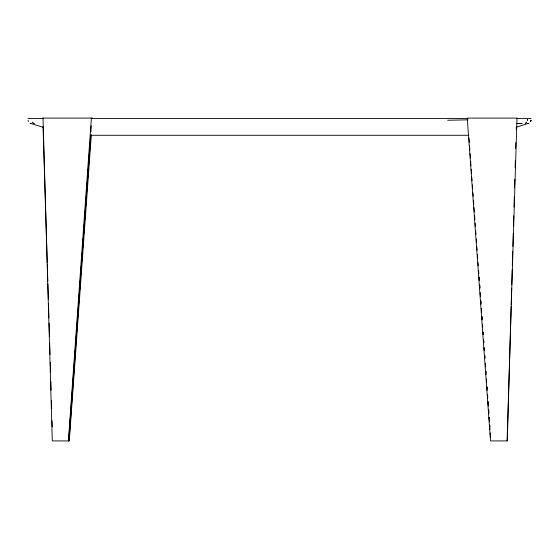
<?xml version="1.0" encoding="UTF-8"?>
<svg xmlns="http://www.w3.org/2000/svg" width="559" height="559" viewBox="0 0 559 559"><rect width="100%" height="100%" fill="white"/><g stroke="black" fill="none" stroke-linecap="round" stroke-linejoin="round"><path stroke-width="0.84" d="M91.222 125.768L90.893 132.015M511.15 306.549L507.299 440.911L490.516 440.911L467.261 118.089L516.991 118.089L507.097 440.911M511.199 304.802L511.674 288.227M511.778 284.734L512.205 269.899M512.323 265.539L512.729 251.578M512.876 246.344L513.253 233.257M513.455 226.276L513.756 215.809M514 207.082L514.301 196.614M514.553 187.887L514.804 179.166M515.125 167.819L515.328 160.838M515.678 148.624L515.852 142.517M516.23 129.429L516.306 126.816M68.401 440.911L91.383 118.089M69.043 440.911L88.469 165.813M88.588 164.073L89.021 157.98M89.147 156.24L89.573 150.14M89.699 148.401L90.125 142.307M90.251 140.568L90.621 135.341M68.624 440.911L90.817 135.341M91.334 134.621L69.267 440.911L52.273 440.911L43.022 118.089M526.753 122.162L526.368 122.589M516.551 127.082L529.003 123.19M528.695 123.357L528.066 123.602M447.661 120.255L468.065 119.829M42.791 118.089L92.521 118.089M27.95 118.508L43.085 118.508M91.138 118.508L467.862 118.508M516.782 118.508L531.05 118.508M90.278 135.278L468.728 135.278M29.997 123.19L43.274 127.326M30.438 123.42L30.934 123.602M32.632 122.589L32.247 122.162M28.285 121.226L28.425 121.52M28.076 120.597L28.006 120.269M468.952 137.954L469.267 142.307M469.518 145.794L469.839 150.14M470.091 153.627L470.405 157.98M470.657 161.46L470.971 165.813M471.23 169.293L471.544 173.646M471.796 177.133L472.048 180.613M472.362 184.966L472.621 188.446M472.935 192.799L473.187 196.286M473.501 200.639L473.759 204.119M474.011 207.599L474.325 211.952M474.577 215.439L474.891 219.792M475.15 223.272L475.402 226.751M475.716 231.105L475.968 234.591M476.282 238.945L476.541 242.424M476.855 246.778L477.106 250.257M477.421 254.611L477.672 258.09M477.994 262.444L478.245 265.93M478.56 270.283L478.811 273.763M479.063 277.243L479.322 280.73M479.636 285.083L479.888 288.563M480.202 292.916L480.454 296.396M480.775 300.749L481.026 304.236M481.341 308.589L481.592 312.069M481.914 316.422L482.165 319.902M483.046 332.088L483.242 334.701L483.06 332.088M484.374 350.374L484.185 347.761L484.353 350.374M485.512 366.04L485.324 363.434L485.519 366.914M485.89 371.267L486.023 373.007M486.463 379.1L486.589 380.84M487.029 386.94L487.155 388.68M487.602 394.773L487.727 396.513M488.105 401.739L488.293 404.346M488.678 409.572L488.866 412.186M489.244 417.405L489.432 420.019M489.81 425.238L489.936 426.985M490.383 433.078L490.509 434.818M479.189 277.243L479.37 279.856M479.741 285.083L479.922 287.689M480.293 292.916L480.481 295.529M480.845 300.749L481.033 303.362M481.404 308.589L481.585 311.195M481.956 316.422L482.137 319.035M485.827 371.267L486.071 374.747M486.379 379.1L486.623 382.587M486.931 386.94L487.182 390.42M487.49 394.773L487.734 398.253M487.979 401.739L488.286 406.086M488.531 409.572L488.839 413.926M489.083 417.405L489.391 421.759M489.635 425.238L489.943 429.591M490.194 433.078L490.502 437.431M43.057 126.816L47.235 262.926M47.284 264.666L47.794 281.247M47.878 283.86L48.36 299.568M48.493 303.928L48.919 317.889M49.08 323.123L49.478 336.211M49.695 343.191L50.044 354.532M50.282 362.386L50.576 371.987M50.876 381.58L51.142 390.308M51.463 400.775L51.701 408.629M52.078 420.843L52.266 426.95M527.64 119.584L527.584 120.241L527.64 119.584M530.994 120.276L530.847 120.877L530.994 120.276M530.826 120.94L530.575 121.52L530.826 120.94M525.886 122.994L525.397 123.294L525.886 122.994M521.973 123.469L516.474 123.469L521.973 123.469M34.162 123.532L33.722 123.357L34.162 123.532M33.603 123.294L33.142 123.015L33.603 123.294M482.669 326.868L482.48 324.255L482.69 326.868M483.808 342.541L483.619 339.928L483.801 342.541M484.946 358.207L484.758 355.594L484.905 358.207"/></g></svg>
